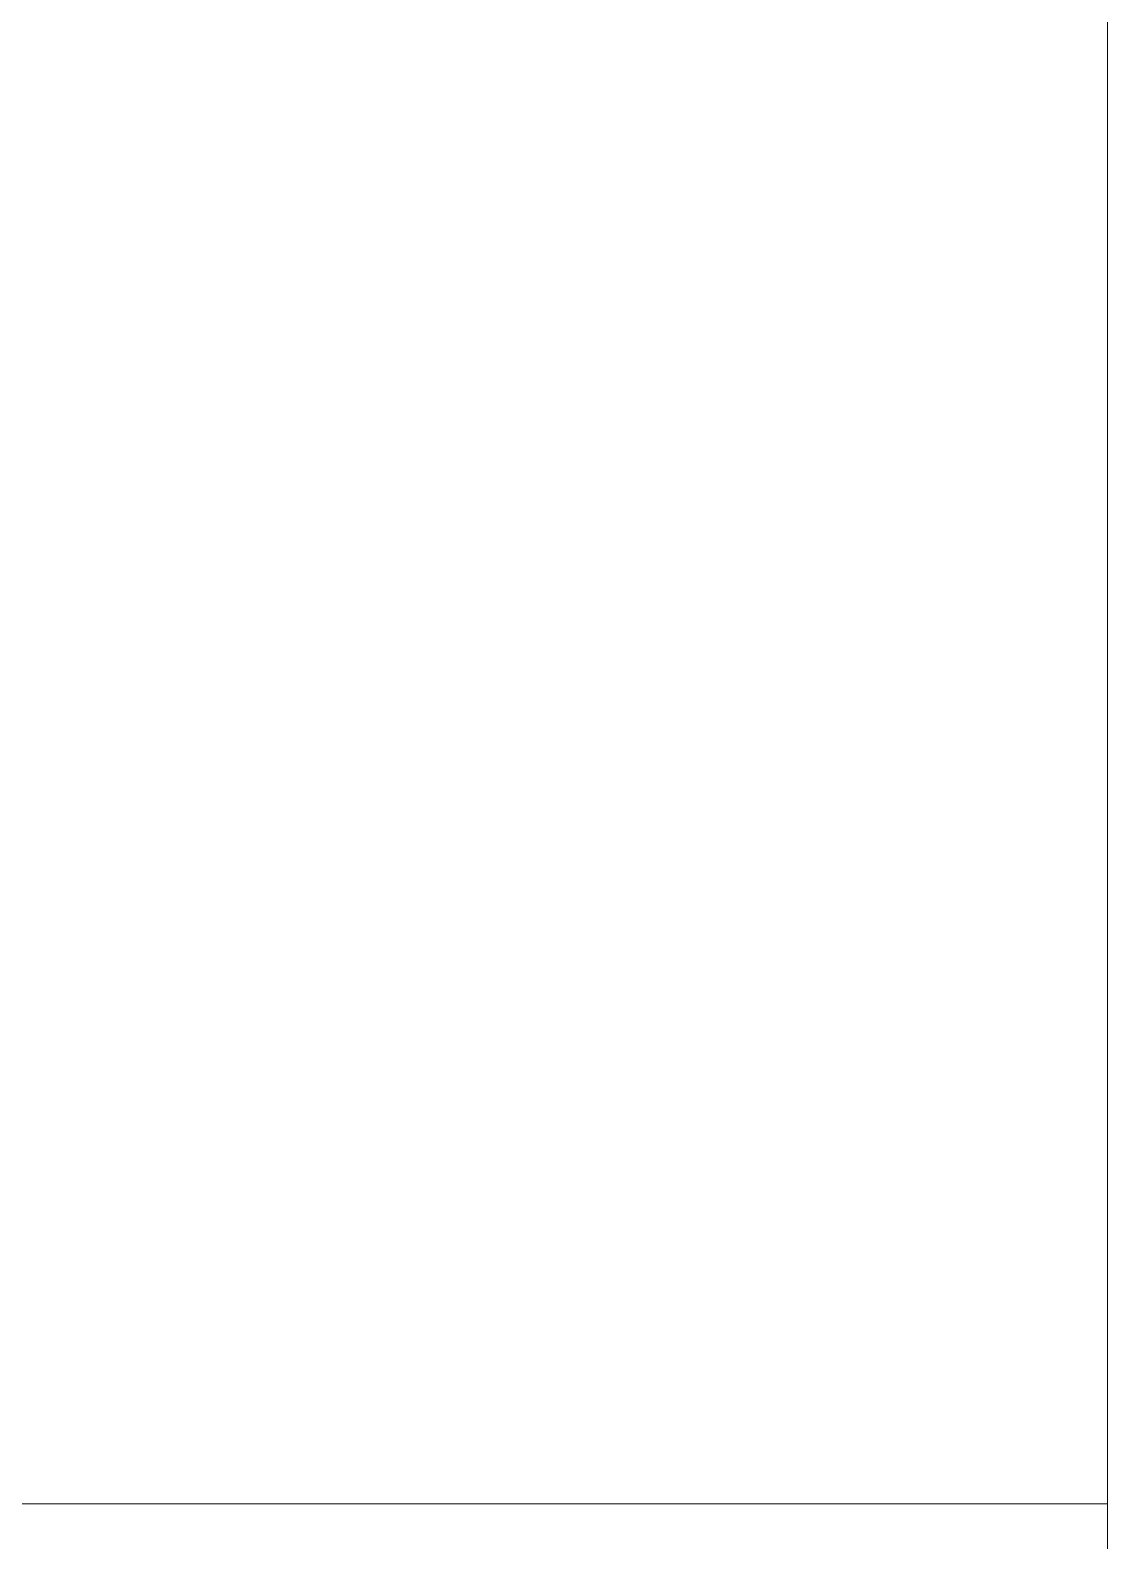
# Model space of a CAD drawing. Header units: millimetres. Extents: x -13140 to 14823, y 100 to 6213.
# Drawn here: x -9385 to -8522, y 1570 to 2780 of the extents above; entities that cross this region are included whole.
import ezdxf

# ---------------------------------------------------------------- set-up
doc = ezdxf.new("R2010")
doc.units = ezdxf.units.MM
doc.layers.add('I-FURN', color=30, linetype='Continuous', lineweight=9)

# ---------------------------------------------------------------- blocks, each defined once
blk = doc.blocks.new('Blks_Decor Maisons du Monde_Cortina de Tecido - Bege-4411411-ELEVAÇÃO 1 SUÍTE')
at = {"layer": 'I-FURN', "color": 55}
for p, q in [((-8522.7, 3786), (-8522.7, 220)), ((-8522.7, 2793), (-8522.7, 2689.1)), ((-8522.7, 2793), (-8522.7, 2689.1)), ((-8522.7, 2793), (-8522.7, 2689.1)), ((-8522.7, 2793), (-8522.7, 2689.1)), ((-8522.7, 2793), (-8522.7, 2689.1)), ((-8522.7, 2793), (-8522.7, 2689.1)), ((-8522.7, 2793), (-8522.7, 2689.1)), ((-8522.7, 2793), (-8522.7, 2689.1)), ((-8522.7, 2793), (-8522.7, 2689.1)), ((-8522.7, 2793), (-8522.7, 2689.1)), ((-8522.7, 2793), (-8522.7, 2689.1)), ((-8522.7, 2597.6), (-8522.7, 2397.2)), ((-8522.7, 2597.6), (-8522.7, 2397.2)), ((-8522.7, 2597.6), (-8522.7, 2397.2)), ((-8522.7, 2597.6), (-8522.7, 2397.2)), ((-8522.7, 2597.6), (-8522.7, 2397.2)), ((-8522.7, 2597.6), (-8522.7, 2397.2)), ((-8522.7, 2597.6), (-8522.7, 2397.2)), ((-8522.7, 2597.6), (-8522.7, 2397.2)), ((-8522.7, 2597.6), (-8522.7, 2397.2)), ((-8522.7, 2597.6), (-8522.7, 2397.2)), ((-8522.7, 2597.6), (-8522.7, 2397.2)), ((-8522.7, 1963.7), (-8522.7, 1802.3)), ((-8522.7, 1963.7), (-8522.7, 1802.3)), ((-8522.7, 1963.7), (-8522.7, 1802.3)), ((-8522.7, 1963.7), (-8522.7, 1802.3)), ((-8522.7, 1963.7), (-8522.7, 1802.3)), ((-8522.7, 1963.7), (-8522.7, 1802.3)), ((-8522.7, 1963.7), (-8522.7, 1802.3)), ((-8522.7, 1963.7), (-8522.7, 1802.3)), ((-8522.7, 1963.7), (-8522.7, 1802.3)), ((-8522.7, 1963.7), (-8522.7, 1802.3)), ((-8522.7, 1963.7), (-8522.7, 1802.3)), ((-8522.7, 1722.8), (-8522.7, 1607.8)), ((-8522.7, 1722.8), (-8522.7, 1607.8)), ((-8522.7, 1722.8), (-8522.7, 1607.8)), ((-8522.7, 1722.8), (-8522.7, 1607.8)), ((-8522.7, 1722.8), (-8522.7, 1607.8)), ((-8522.7, 1722.8), (-8522.7, 1607.8)), ((-8522.7, 1722.8), (-8522.7, 1607.8)), ((-8522.7, 1722.8), (-8522.7, 1607.8)), ((-8522.7, 1722.8), (-8522.7, 1607.8)), ((-8522.7, 1722.8), (-8522.7, 1607.8)), ((-8522.7, 1722.8), (-8522.7, 1607.8))]:
    blk.add_line(p, q, dxfattribs=at)
blk = doc.blocks.new('CABECEIRA - CABECEIRA-4354618-ELEVAÇÃO 1 SUÍTE')
at = {"layer": 'I-FURN', "color": 55}
blk.add_line((-12149.7, 1600), (-8522.5, 1600), dxfattribs=at)

msp = doc.modelspace()

# ---------------------------------------------------------------- block references
at = {"layer": 'I-FURN', "color": 55}
for name in ['Blks_Decor Maisons du Monde_Cortina de Tecido - Bege-4411411-ELEVAÇÃO 1 SUÍTE', 'CABECEIRA - CABECEIRA-4354618-ELEVAÇÃO 1 SUÍTE']:
    msp.add_blockref(name, (0, 0), dxfattribs=at)

doc.saveas('drawing.dxf')
